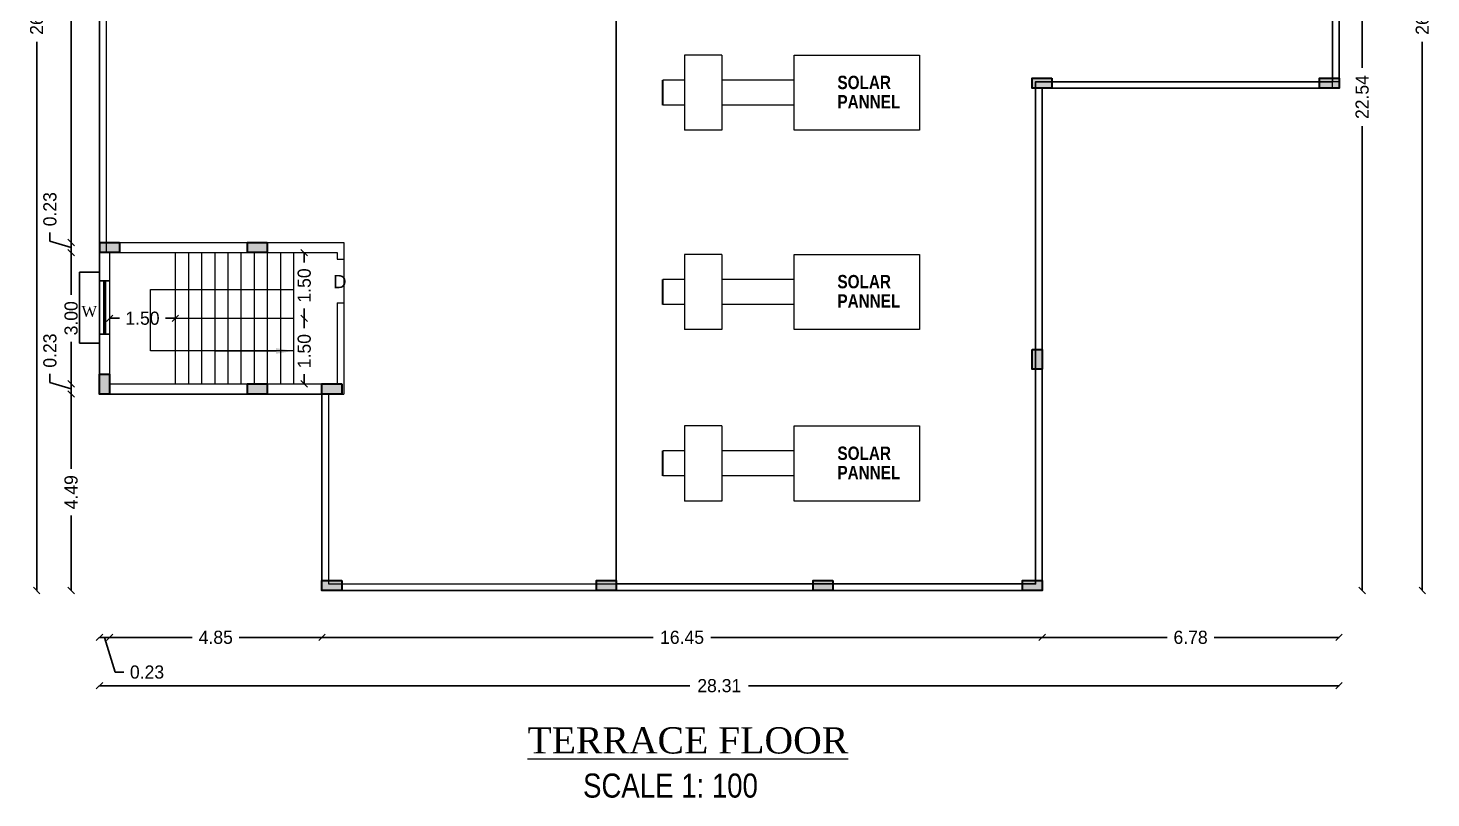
# Model space of a CAD drawing. Header units: metres. Extents: x -1560950 to -1560825, y 42726 to 42863.
# Drawn here: x -1560881.34 to -1560849.3, y 42785.09 to 42802.68 of the extents above; entities that cross this region are included whole.
import ezdxf
from ezdxf import colors
from ezdxf.entities.mleader import LeaderData, LeaderLine
from ezdxf.math import Vec2, Vec3

# ---------------------------------------------------------------- set-up
doc = ezdxf.new("R2010")
doc.units = ezdxf.units.M
doc.header["$LTSCALE"] = 750
doc.header["$MEASUREMENT"] = 0
doc.header["$PDMODE"] = 35
doc.header["$PDSIZE"] = 50
doc.linetypes.add('DASHED', pattern=[0.75, 0.5, -0.25])
doc.layers.get('0').update_dxf_attribs({"lineweight": 5})
doc.layers.get('Defpoints').update_dxf_attribs({"lineweight": 0})
doc.layers.add('BLK_1_FLR_4_ROOF_AREA', color=5, linetype='Continuous')
doc.layers.add('SOLAR_PANEL', color=3, linetype='Continuous')
doc.layers.add('wall', color=7, linetype='Continuous', lineweight=30)
doc.styles.add('2', font='swisscb.ttf', dxfattribs={"height": 1.1})
doc.styles.add('MSV', font='swissck.ttf', dxfattribs={"height": 0.3})
doc.styles.get("Standard").update_dxf_attribs({"font": 'arial.ttf'})
doc.styles.add('sunahari', font='framd.ttf', dxfattribs={"height": 0.3})
doc.dimstyles.new('CIVIL Mt.1', dxfattribs={"dimscale": 0, "dimtxt": 0.4, "dimasz": 0.15, "dimexe": 0.18, "dimexo": 0.0625, "dimgap": 0.1, "dimtad": 0, "dimzin": 0, "dimdsep": 46, "dimtxsty": 'sunahari', "dimblk": 'OBLIQUE', "dimcen": 0.09, "dimse1": 1, "dimse2": 1, "dimclrd": 253, "dimclrt": 4, "dimadec": 0, "dimazin": 0, "dimtfac": 1, "dimtofl": 0, "dimtmove": 1, "dimatfit": 3, "dimfxl": 0, "dimfrac": 2, "dimtolj": 1, "dimtzin": 0, "dimarcsym": 0})

# ---------------------------------------------------------------- blocks, each defined once
blk = doc.blocks.new('A$C1C442E2B')
at = {"ltscale": 0.25}
h = blk.add_hatch(color=43, dxfattribs=at)
h.dxf.hatch_style = 1
h.paths.add_polyline_path([(0.23, 0.45), (0, 0.45), (0, 0), (0.23, 0)])
at = {"layer": 'wall', "color": 240, "ltscale": 0.25}
blk.add_lwpolyline([(0, 0.45), (0.23, 0.45), (0.23, 0), (0, 0)], close=True, dxfattribs=at)
blk = doc.blocks.new('_Oblique')
at = {"color": 0, "linetype": 'ByBlock', "lineweight": -2}
blk.add_line((-0.5, -0.5), (0.5, 0.5), dxfattribs=at)
blk = doc.blocks.new('*D1114')
at = {"color": 253, "lineweight": -2, "ltscale": 0.25}
for p, q in [((-1560875.036, 42796.052), (-1560875.036, 42795.829)), ((-1560875.036, 42794.552), (-1560875.036, 42794.775))]:
    blk.add_line(p, q, dxfattribs=at)
at = {"layer": 'Defpoints', "color": 0, "ltscale": 0.25}
for p in [(-1560875.281, 42796.052), (-1560875.036, 42796.052), (-1560875.281, 42794.552)]:
    blk.add_point(p, dxfattribs=at)
at = {"color": 253, "lineweight": -2, "ltscale": 0.25, "xscale": 0.15, "yscale": 0.15, "zscale": 0.15}
for p, rotation in [((-1560875.036, 42796.052), 90), ((-1560875.036, 42794.552), 270)]:
    blk.add_blockref('_Oblique', p, dxfattribs=dict(at, rotation=rotation))
at = {"color": 4, "ltscale": 0.25, "insert": (-1560875.036, 42795.302), "char_height": 0.3, "attachment_point": 5, "rotation": 90, "style": 'sunahari'}
blk.add_mtext('\\A1;1.50', dxfattribs=at)
blk = doc.blocks.new('*D1115')
at = {"color": 253, "lineweight": -2, "ltscale": 0.25}
for p, q in [((-1560875.036, 42797.552), (-1560875.036, 42797.329)), ((-1560875.036, 42796.052), (-1560875.036, 42796.275))]:
    blk.add_line(p, q, dxfattribs=at)
at = {"layer": 'Defpoints', "color": 0, "ltscale": 0.25}
for p in [(-1560875.281, 42797.552), (-1560875.036, 42797.552), (-1560875.281, 42796.052)]:
    blk.add_point(p, dxfattribs=at)
at = {"color": 253, "lineweight": -2, "ltscale": 0.25, "xscale": 0.15, "yscale": 0.15, "zscale": 0.15}
for p, rotation in [((-1560875.036, 42797.552), 90), ((-1560875.036, 42796.052), 270)]:
    blk.add_blockref('_Oblique', p, dxfattribs=dict(at, rotation=rotation))
at = {"color": 4, "ltscale": 0.25, "insert": (-1560875.036, 42796.802), "char_height": 0.3, "attachment_point": 5, "rotation": 90, "style": 'sunahari'}
blk.add_mtext('\\A1;1.50', dxfattribs=at)
blk = doc.blocks.new('*D1116')
at = {"color": 253, "lineweight": -2, "ltscale": 0.25}
for p, q in [((-1560879.481, 42796.052), (-1560879.258, 42796.052)), ((-1560877.981, 42796.052), (-1560878.205, 42796.052))]:
    blk.add_line(p, q, dxfattribs=at)
at = {"layer": 'Defpoints', "color": 0, "ltscale": 0.25}
for p in [(-1560879.481, 42796.052), (-1560879.481, 42796.052), (-1560877.981, 42796.052)]:
    blk.add_point(p, dxfattribs=at)
at = {"color": 253, "lineweight": -2, "ltscale": 0.25, "xscale": 0.15, "yscale": 0.15, "zscale": 0.15, "rotation": 180}
blk.add_blockref('_Oblique', (-1560879.481, 42796.052), dxfattribs=at)
at = {"color": 253, "lineweight": -2, "ltscale": 0.25, "xscale": 0.15, "yscale": 0.15, "zscale": 0.15}
blk.add_blockref('_Oblique', (-1560877.981, 42796.052), dxfattribs=at)
at = {"color": 4, "ltscale": 0.25, "insert": (-1560878.731, 42796.052), "char_height": 0.3, "attachment_point": 5, "style": 'sunahari'}
blk.add_mtext('\\A1;1.50', dxfattribs=at)
blk = doc.blocks.new('*D1189')
at = {"color": 253, "lineweight": -2, "ltscale": 0.25}
for p, q in [((-1560880.844, 42794.582), (-1560880.844, 42794.782)), ((-1560880.36, 42794.437), (-1560880.844, 42794.582)), ((-1560880.36, 42794.322), (-1560880.36, 42794.552))]:
    blk.add_line(p, q, dxfattribs=at)
at = {"layer": 'Defpoints', "color": 0, "ltscale": 0.25}
for p in [(-1560880.36, 42794.552), (-1560879.481, 42794.552), (-1560879.711, 42794.322)]:
    blk.add_point(p, dxfattribs=at)
at = {"color": 253, "lineweight": -2, "ltscale": 0.25, "xscale": 0.15, "yscale": 0.15, "zscale": 0.15}
for p, rotation in [((-1560880.36, 42794.552), 90), ((-1560880.36, 42794.322), 270)]:
    blk.add_blockref('_Oblique', p, dxfattribs=dict(at, rotation=rotation))
at = {"color": 4, "ltscale": 0.25, "insert": (-1560880.844, 42795.314), "char_height": 0.3, "attachment_point": 5, "rotation": 90, "style": 'sunahari'}
blk.add_mtext('\\A1;0.23', dxfattribs=at)
blk = doc.blocks.new('*D1190')
at = {"color": 253, "lineweight": -2, "ltscale": 0.25}
for p, q in [((-1560880.36, 42797.552), (-1560880.36, 42796.588)), ((-1560880.36, 42794.552), (-1560880.36, 42795.515))]:
    blk.add_line(p, q, dxfattribs=at)
at = {"layer": 'Defpoints', "color": 0, "ltscale": 0.25}
for p in [(-1560880.36, 42797.552), (-1560879.481, 42797.552), (-1560879.481, 42794.552)]:
    blk.add_point(p, dxfattribs=at)
at = {"color": 253, "lineweight": -2, "ltscale": 0.25, "xscale": 0.15, "yscale": 0.15, "zscale": 0.15}
for p, rotation in [((-1560880.36, 42797.552), 90), ((-1560880.36, 42794.552), 270)]:
    blk.add_blockref('_Oblique', p, dxfattribs=dict(at, rotation=rotation))
at = {"color": 4, "ltscale": 0.25, "insert": (-1560880.36, 42796.052), "char_height": 0.3, "attachment_point": 5, "rotation": 90, "style": 'sunahari'}
blk.add_mtext('\\A1;3.00', dxfattribs=at)
blk = doc.blocks.new('*D1191')
at = {"color": 253, "lineweight": -2, "ltscale": 0.25}
for p, q in [((-1560880.844, 42797.812), (-1560880.844, 42798.012)), ((-1560880.36, 42797.667), (-1560880.844, 42797.812)), ((-1560880.36, 42797.552), (-1560880.36, 42797.782))]:
    blk.add_line(p, q, dxfattribs=at)
at = {"layer": 'Defpoints', "color": 0, "ltscale": 0.25}
for p in [(-1560880.36, 42797.782), (-1560879.481, 42797.782), (-1560879.481, 42797.552)]:
    blk.add_point(p, dxfattribs=at)
at = {"color": 253, "lineweight": -2, "ltscale": 0.25, "xscale": 0.15, "yscale": 0.15, "zscale": 0.15}
for p, rotation in [((-1560880.36, 42797.782), 90), ((-1560880.36, 42797.552), 270)]:
    blk.add_blockref('_Oblique', p, dxfattribs=dict(at, rotation=rotation))
at = {"color": 4, "ltscale": 0.25, "insert": (-1560880.844, 42798.544), "char_height": 0.3, "attachment_point": 5, "rotation": 90, "style": 'sunahari'}
blk.add_mtext('\\A1;0.23', dxfattribs=at)
blk = doc.blocks.new('*D1192')
at = {"color": 253, "lineweight": -2, "ltscale": 0.25}
for p, q in [((-1560880.36, 42812.764), (-1560880.36, 42805.933)), ((-1560880.36, 42797.782), (-1560880.36, 42804.612))]:
    blk.add_line(p, q, dxfattribs=at)
at = {"layer": 'Defpoints', "color": 0, "ltscale": 0.25}
for p in [(-1560880.36, 42812.764), (-1560879.481, 42812.764), (-1560879.481, 42797.782)]:
    blk.add_point(p, dxfattribs=at)
at = {"color": 253, "lineweight": -2, "ltscale": 0.25, "xscale": 0.15, "yscale": 0.15, "zscale": 0.15}
for p, rotation in [((-1560880.36, 42812.764), 90), ((-1560880.36, 42797.782), 270)]:
    blk.add_blockref('_Oblique', p, dxfattribs=dict(at, rotation=rotation))
at = {"color": 4, "ltscale": 0.25, "insert": (-1560880.36, 42805.273), "char_height": 0.3, "attachment_point": 5, "rotation": 90, "style": 'sunahari'}
blk.add_mtext('\\A1;14.98', dxfattribs=at)
blk = doc.blocks.new('*D1196')
at = {"color": 253, "lineweight": -2, "ltscale": 0.25}
for p, q in [((-1560881.147, 42816.224), (-1560881.147, 42803.693)), ((-1560881.147, 42789.835), (-1560881.147, 42802.366))]:
    blk.add_line(p, q, dxfattribs=at)
at = {"layer": 'Defpoints', "color": 0, "ltscale": 0.25}
for p in [(-1560881.147, 42816.224), (-1560879.417, 42816.224), (-1560874.632, 42789.835)]:
    blk.add_point(p, dxfattribs=at)
at = {"color": 253, "lineweight": -2, "ltscale": 0.25, "xscale": 0.15, "yscale": 0.15, "zscale": 0.15}
for p, rotation in [((-1560881.147, 42816.224), 90), ((-1560881.147, 42789.835), 270)]:
    blk.add_blockref('_Oblique', p, dxfattribs=dict(at, rotation=rotation))
at = {"color": 4, "ltscale": 0.25, "insert": (-1560881.147, 42803.03), "char_height": 0.3, "attachment_point": 5, "rotation": 90, "style": 'sunahari'}
blk.add_mtext('\\A1;26.39', dxfattribs=at)
blk = doc.blocks.new('*D1203')
at = {"color": 253, "lineweight": -2, "ltscale": 0.25}
for p, q in [((-1560850.875, 42812.377), (-1560850.875, 42801.771)), ((-1560850.875, 42789.835), (-1560850.875, 42800.441))]:
    blk.add_line(p, q, dxfattribs=at)
at = {"layer": 'Defpoints', "color": 0, "ltscale": 0.25}
for p in [(-1560858.276, 42812.377), (-1560850.875, 42812.377), (-1560857.897, 42789.835)]:
    blk.add_point(p, dxfattribs=at)
at = {"color": 253, "lineweight": -2, "ltscale": 0.25, "xscale": 0.15, "yscale": 0.15, "zscale": 0.15}
for p, rotation in [((-1560850.875, 42812.377), 90), ((-1560850.875, 42789.835), 270)]:
    blk.add_blockref('_Oblique', p, dxfattribs=dict(at, rotation=rotation))
at = {"color": 4, "ltscale": 0.25, "insert": (-1560850.875, 42801.106), "char_height": 0.3, "attachment_point": 5, "rotation": 90, "style": 'sunahari'}
blk.add_mtext('\\A1;22.54', dxfattribs=at)
blk = doc.blocks.new('A$C3583249E')
at = {"color": 0, "ltscale": 0.25}
for p, q in [((2.697, 3.43), (0.982, 3.43)), ((0.982, 3.43), (0.982, 0, 48960)), ((2.697, 3.43), (2.697, 0)), ((0.982, 2.286), (0, 2.286)), ((0.982, 1.143), (0, 1.143)), ((2.697, 0), (0.982, 0))]:
    blk.add_line(p, q, dxfattribs=at)
at = {"color": 0, "lineweight": 20}
for p, q in [((6.003, 2.286), (2.697, 2.286)), ((6.003, 1.143), (2.697, 1.143))]:
    blk.add_line(p, q, dxfattribs=at)
blk.add_lwpolyline([(6.003, 3.43), (11.719, 3.43), (11.719, 0), (6.003, 0), (6.003, 3.43)], dxfattribs=at)
at = {"layer": 'wall', "color": 0, "ltscale": 0.25}
blk.add_line((0, 1.143), (0, 2.286), dxfattribs=at)
at = {"color": 0, "lineweight": 20, "style": '2'}
for s, p in [('SOLAR ', (7.973, 1.878)), ('PANNEL ', (7.973, 0.995))]:
    blk.add_text(s, height=0.6098, dxfattribs=at).set_placement(p)
blk = doc.blocks.new('*D1245')
at = {"color": 253, "lineweight": -2, "ltscale": 0.25}
for p, q in [((-1560880.36, 42794.322), (-1560880.36, 42792.612)), ((-1560880.36, 42789.835), (-1560880.36, 42791.545))]:
    blk.add_line(p, q, dxfattribs=at)
at = {"layer": 'Defpoints', "color": 0, "ltscale": 0.25}
for p in [(-1560880.36, 42794.322), (-1560874.939, 42794.322), (-1560874.939, 42789.835)]:
    blk.add_point(p, dxfattribs=at)
at = {"color": 253, "lineweight": -2, "ltscale": 0.25, "xscale": 0.15, "yscale": 0.15, "zscale": 0.15}
for p, rotation in [((-1560880.36, 42794.322), 90), ((-1560880.36, 42789.835), 270)]:
    blk.add_blockref('_Oblique', p, dxfattribs=dict(at, rotation=rotation))
at = {"color": 4, "ltscale": 0.25, "insert": (-1560880.36, 42792.078), "char_height": 0.3, "attachment_point": 5, "rotation": 90, "style": 'sunahari'}
blk.add_mtext('\\A1;4.49', dxfattribs=at)
blk = doc.blocks.new('*D1246')
at = {"color": 253, "lineweight": -2, "ltscale": 0.25}
for p, q in [((-1560879.711, 42788.762), (-1560879.481, 42788.762)), ((-1560879.596, 42788.762), (-1560879.358, 42787.968)), ((-1560879.358, 42787.968), (-1560879.158, 42787.968))]:
    blk.add_line(p, q, dxfattribs=at)
at = {"layer": 'Defpoints', "color": 0, "ltscale": 0.25}
for p in [(-1560879.481, 42794.552), (-1560879.711, 42794.322), (-1560879.481, 42788.762)]:
    blk.add_point(p, dxfattribs=at)
at = {"color": 253, "lineweight": -2, "ltscale": 0.25, "xscale": 0.15, "yscale": 0.15, "zscale": 0.15, "rotation": 180}
blk.add_blockref('_Oblique', (-1560879.711, 42788.762), dxfattribs=at)
at = {"color": 253, "lineweight": -2, "ltscale": 0.25, "xscale": 0.15, "yscale": 0.15, "zscale": 0.15}
blk.add_blockref('_Oblique', (-1560879.481, 42788.762), dxfattribs=at)
at = {"color": 4, "ltscale": 0.25, "insert": (-1560878.627, 42787.968), "char_height": 0.3, "attachment_point": 5, "style": 'sunahari'}
blk.add_mtext('\\A1;0.23', dxfattribs=at)
blk = doc.blocks.new('*D1247')
at = {"color": 253, "lineweight": -2, "ltscale": 0.25}
for p, q in [((-1560879.481, 42788.762), (-1560877.593, 42788.762)), ((-1560874.632, 42788.762), (-1560876.52, 42788.762))]:
    blk.add_line(p, q, dxfattribs=at)
at = {"layer": 'Defpoints', "color": 0, "ltscale": 0.25}
for p in [(-1560879.481, 42794.552), (-1560874.632, 42789.835), (-1560874.632, 42788.762)]:
    blk.add_point(p, dxfattribs=at)
at = {"color": 253, "lineweight": -2, "ltscale": 0.25, "xscale": 0.15, "yscale": 0.15, "zscale": 0.15, "rotation": 180}
blk.add_blockref('_Oblique', (-1560879.481, 42788.762), dxfattribs=at)
at = {"color": 253, "lineweight": -2, "ltscale": 0.25, "xscale": 0.15, "yscale": 0.15, "zscale": 0.15}
blk.add_blockref('_Oblique', (-1560874.632, 42788.762), dxfattribs=at)
at = {"color": 4, "ltscale": 0.25, "insert": (-1560877.057, 42788.762), "char_height": 0.3, "attachment_point": 5, "style": 'sunahari'}
blk.add_mtext('\\A1;4.85', dxfattribs=at)
blk = doc.blocks.new('*D1248')
at = {"color": 253, "lineweight": -2, "ltscale": 0.25}
for p, q in [((-1560874.632, 42788.762), (-1560867.069, 42788.762)), ((-1560858.184, 42788.762), (-1560865.747, 42788.762))]:
    blk.add_line(p, q, dxfattribs=at)
at = {"layer": 'Defpoints', "color": 0, "ltscale": 0.25}
for p in [(-1560874.632, 42789.835), (-1560858.184, 42789.835), (-1560858.184, 42788.762)]:
    blk.add_point(p, dxfattribs=at)
at = {"color": 253, "lineweight": -2, "ltscale": 0.25, "xscale": 0.15, "yscale": 0.15, "zscale": 0.15, "rotation": 180}
blk.add_blockref('_Oblique', (-1560874.632, 42788.762), dxfattribs=at)
at = {"color": 253, "lineweight": -2, "ltscale": 0.25, "xscale": 0.15, "yscale": 0.15, "zscale": 0.15}
blk.add_blockref('_Oblique', (-1560858.184, 42788.762), dxfattribs=at)
at = {"color": 4, "ltscale": 0.25, "insert": (-1560866.408, 42788.762), "char_height": 0.3, "attachment_point": 5, "style": 'sunahari'}
blk.add_mtext('\\A1;16.45', dxfattribs=at)
blk = doc.blocks.new('*D1249')
at = {"color": 253, "lineweight": -2, "ltscale": 0.25}
for p, q in [((-1560858.184, 42788.762), (-1560855.329, 42788.762)), ((-1560851.404, 42788.762), (-1560854.259, 42788.762))]:
    blk.add_line(p, q, dxfattribs=at)
at = {"layer": 'Defpoints', "color": 0, "ltscale": 0.25}
for p in [(-1560851.404, 42801.308), (-1560858.184, 42789.835), (-1560851.404, 42788.762)]:
    blk.add_point(p, dxfattribs=at)
at = {"color": 253, "lineweight": -2, "ltscale": 0.25, "xscale": 0.15, "yscale": 0.15, "zscale": 0.15, "rotation": 180}
blk.add_blockref('_Oblique', (-1560858.184, 42788.762), dxfattribs=at)
at = {"color": 253, "lineweight": -2, "ltscale": 0.25, "xscale": 0.15, "yscale": 0.15, "zscale": 0.15}
blk.add_blockref('_Oblique', (-1560851.404, 42788.762), dxfattribs=at)
at = {"color": 4, "ltscale": 0.25, "insert": (-1560854.794, 42788.762), "char_height": 0.3, "attachment_point": 5, "style": 'sunahari'}
blk.add_mtext('\\A1;6.78', dxfattribs=at)
blk = doc.blocks.new('*D1250')
at = {"color": 253, "lineweight": -2, "ltscale": 0.25}
for p, q in [((-1560879.711, 42787.658), (-1560866.228, 42787.658)), ((-1560851.404, 42787.658), (-1560864.887, 42787.658))]:
    blk.add_line(p, q, dxfattribs=at)
at = {"layer": 'Defpoints', "color": 0, "ltscale": 0.25}
for p in [(-1560851.404, 42802.551), (-1560879.711, 42794.983), (-1560851.404, 42787.658)]:
    blk.add_point(p, dxfattribs=at)
at = {"color": 253, "lineweight": -2, "ltscale": 0.25, "xscale": 0.15, "yscale": 0.15, "zscale": 0.15, "rotation": 180}
blk.add_blockref('_Oblique', (-1560879.711, 42787.658), dxfattribs=at)
at = {"color": 253, "lineweight": -2, "ltscale": 0.25, "xscale": 0.15, "yscale": 0.15, "zscale": 0.15}
blk.add_blockref('_Oblique', (-1560851.404, 42787.658), dxfattribs=at)
at = {"color": 4, "ltscale": 0.25, "insert": (-1560865.558, 42787.658), "char_height": 0.3, "attachment_point": 5, "style": 'sunahari'}
blk.add_mtext('\\A1;28.31', dxfattribs=at)
blk = doc.blocks.new('*D1251')
at = {"color": 253, "lineweight": -2, "ltscale": 0.25}
for p, q in [((-1560849.502, 42816.224), (-1560849.502, 42803.693)), ((-1560849.502, 42789.835), (-1560849.502, 42802.366))]:
    blk.add_line(p, q, dxfattribs=at)
at = {"layer": 'Defpoints', "color": 0, "ltscale": 0.25}
for p in [(-1560863.171, 42816.224), (-1560849.502, 42816.224), (-1560858.754, 42789.835)]:
    blk.add_point(p, dxfattribs=at)
at = {"color": 253, "lineweight": -2, "ltscale": 0.25, "xscale": 0.15, "yscale": 0.15, "zscale": 0.15}
for p, rotation in [((-1560849.502, 42816.224), 90), ((-1560849.502, 42789.835), 270)]:
    blk.add_blockref('_Oblique', p, dxfattribs=dict(at, rotation=rotation))
at = {"color": 4, "ltscale": 0.25, "insert": (-1560849.502, 42803.03), "char_height": 0.3, "attachment_point": 5, "rotation": 90, "style": 'sunahari'}
blk.add_mtext('\\A1;26.39', dxfattribs=at)

msp = doc.modelspace()

# ---------------------------------------------------------------- linework, layer by layer
at = {"color": 0, "ltscale": 0.25}
for p, q in [((-1560879.56146, 42812.76405), (-1560879.56146, 42797.55177)), ((-1560879.71146, 42812.37727), (-1560879.71146, 42794.32177)), ((-1560851.55366, 42801.3081), (-1560851.55366, 42812.37727)), ((-1560851.40366, 42801.3081), (-1560851.40366, 42812.37727)), ((-1560858.33415, 42794.32177), (-1560858.33415, 42801.3081)), ((-1560858.18415, 42801.4581), (-1560851.40366, 42801.4581)), ((-1560858.18415, 42794.32177), (-1560858.18415, 42801.3081)), ((-1560858.18415, 42801.3081), (-1560851.40366, 42801.3081)), ((-1560879.48146, 42797.78177), (-1560874.13146, 42797.78177)), ((-1560875.88146, 42797.78177), (-1560875.88146, 42794.32177)), ((-1560874.13146, 42797.78177), (-1560874.13146, 42794.32177)), ((-1560879.48146, 42797.55177), (-1560879.48146, 42794.55177)), ((-1560879.48146, 42797.55177), (-1560874.28146, 42797.55177)), ((-1560877.98146, 42797.55177), (-1560877.98146, 42794.55177)), ((-1560877.68146, 42797.55177), (-1560877.68146, 42794.55177)), ((-1560877.38146, 42797.55177), (-1560877.38146, 42794.55177)), ((-1560877.08146, 42797.55177), (-1560877.08146, 42794.55177)), ((-1560876.78146, 42797.55177), (-1560876.78146, 42794.55177)), ((-1560876.48146, 42797.55177), (-1560876.48146, 42794.55177)), ((-1560876.18146, 42797.55177), (-1560876.18146, 42794.55177)), ((-1560875.58146, 42797.55177), (-1560875.58146, 42794.55177)), ((-1560875.28146, 42797.55177), (-1560875.28146, 42794.55177)), ((-1560874.28146, 42797.55177), (-1560874.28146, 42797.40177)), ((-1560874.28146, 42797.40177), (-1560874.13146, 42797.40177)), ((-1560874.28146, 42796.40177), (-1560874.28146, 42794.55177)), ((-1560874.28146, 42796.40177), (-1560874.13146, 42796.40177)), ((-1560877.98146, 42796.05177), (-1560875.28146, 42796.05177)), ((-1560879.48146, 42794.55177), (-1560875.88146, 42794.55177)), ((-1560879.48146, 42794.55177), (-1560874.28146, 42794.55177)), ((-1560879.71146, 42794.32177), (-1560874.63156, 42794.32177)), ((-1560874.18156, 42794.32177), (-1560874.13146, 42794.32177))]:
    msp.add_line(p, q, dxfattribs=at)
at = {"color": 0, "linetype": 'DASHED', "ltscale": 3}
msp.add_line((-1560867.91415, 42790.06499), (-1560867.91415, 42812.22727), dxfattribs=at)
at = {"color": 0, "lineweight": -3}
for p, q in [((-1560879.71146, 42797.10686), (-1560880.17146, 42797.10686)), ((-1560880.17146, 42797.10686), (-1560880.17146, 42795.48686)), ((-1560879.48146, 42796.90686), (-1560879.71146, 42796.90686)), ((-1560879.61646, 42795.68686), (-1560879.61646, 42796.90686)), ((-1560879.57646, 42795.68686), (-1560879.57646, 42796.90686)), ((-1560879.71146, 42795.48686), (-1560880.17146, 42795.48686)), ((-1560879.48146, 42795.68686), (-1560879.71146, 42795.68686))]:
    msp.add_line(p, q, dxfattribs=at)
at = {"color": 0, "ltscale": 0.25}
for points in [[(-1560875.28146, 42795.30577), (-1560878.54952, 42795.30577), (-1560878.54952, 42796.71305), (-1560875.28146, 42796.71305)], [(-1560874.63156, 42794.32177), (-1560874.63156, 42789.83499), (-1560858.18415, 42789.83499), (-1560858.18415, 42794.32177)], [(-1560874.48156, 42794.32177), (-1560874.48156, 42789.98499), (-1560858.33415, 42789.98499), (-1560858.33415, 42794.32177)]]:
    msp.add_lwpolyline(points, dxfattribs=at)
at = {"layer": 'BLK_1_FLR_4_ROOF_AREA', "color": 54}
msp.add_lwpolyline([(-1560851.40366, 42812.37727), (-1560858.18415, 42812.37727), (-1560862.32148, 42812.37727), (-1560862.32148, 42816.22405), (-1560879.71146, 42816.22405), (-1560879.71146, 42812.37727), (-1560879.71146, 42794.32177), (-1560874.63156, 42794.32177), (-1560874.63156, 42789.83499), (-1560858.18415, 42789.83499), (-1560858.18415, 42794.32177), (-1560858.18415, 42801.3081), (-1560851.40366, 42801.3081)], close=True, dxfattribs=at)
at = {"layer": 'SOLAR_PANEL', "color": 3}
msp.add_lwpolyline([(-1560867.91415, 42789.98499), (-1560858.3346, 42789.98499), (-1560858.3346, 42801.45774), (-1560851.55366, 42801.45774), (-1560851.55366, 42812.22691), (-1560867.91415, 42812.22691), (-1560867.91415, 42794.47141)], close=True, dxfattribs=at)

# ---------------------------------------------------------------- block references
at = {"color": 0, "ltscale": 0.25, "xscale": 0.5, "yscale": 0.5, "zscale": 0.5}
for p in [(-1560866.84574, 42800.34904), (-1560866.84574, 42795.79771), (-1560866.84574, 42791.87744)]:
    msp.add_blockref('A$C3583249E', p, dxfattribs=at)
at = {"color": 0, "ltscale": 0.25, "rotation": 270}
for p in [(-1560858.41415, 42801.5381), (-1560851.85366, 42801.5381), (-1560879.70646, 42797.78177), (-1560876.33146, 42797.78177), (-1560876.33146, 42794.55177), (-1560874.63156, 42794.55177), (-1560874.63156, 42790.06499), (-1560868.36415, 42790.06499), (-1560863.41415, 42790.06499), (-1560858.63415, 42790.06499)]:
    msp.add_blockref('A$C1C442E2B', p, dxfattribs=at)
at = {"color": 0, "ltscale": 0.25}
for p in [(-1560858.41415, 42794.89046), (-1560879.71146, 42794.32177)]:
    msp.add_blockref('A$C1C442E2B', p, dxfattribs=at)

# ---------------------------------------------------------------- texts
at = {"color": 0}
msp.add_text('D', height=0.3, rotation=360, dxfattribs=at).set_placement((-1560874.37485, 42796.74003))
at = {"color": 0, "style": 'MSV'}
msp.add_text('SCALE 1: 100', height=0.55, dxfattribs=at).set_placement((-1560868.66847, 42785.10131))
at = {"color": 0, "lineweight": -3, "insert": (-1560879.76755, 42796.33401), "char_height": 0.25, "attachment_point": 3, "style": '2'}
msp.add_mtext_dynamic_manual_height_columns('{\\fTimes New Roman|b0|i0|c0|p18;W}', width=0.804374, gutter_width=1.75, heights=[0], dxfattribs=at)
at = {"color": 0, "insert": (-1560869.93801, 42786.70906), "char_height": 0.6, "attachment_point": 1, "style": 'MSV'}
msp.add_mtext_dynamic_manual_height_columns('{\\fTimes New Roman|b0|i0|c0|p18;\\LTERRACE FLOOR}', width=607.9339553, gutter_width=12.5, heights=[0], dxfattribs=at)

# ---------------------------------------------------------------- dimensions: what is measured, and where the dimension line sits
at = {"color": 0, "ltscale": 0.25}
for base, p1, p2, angle, picture, middle in [((-1560881.14719, 42816.22405), (-1560874.63156, 42789.83499), (-1560879.41729, 42816.22405), 270, '*D1196', (-1560881.14719, 42803.02952)), ((-1560849.50169, 42816.22405), (-1560858.75406, 42789.83499), (-1560863.17103, 42816.22405), 90, '*D1251', (-1560849.50169, 42803.02952)), ((-1560880.35977, 42812.76405), (-1560879.48146, 42797.78177), (-1560879.48146, 42812.76405), 270, '*D1192', (-1560880.35977, 42805.27291)), ((-1560850.87472, 42812.37727), (-1560857.89734, 42789.83499), (-1560858.27625, 42812.37727), 270, '*D1203', (-1560850.87472, 42801.10613)), ((-1560880.35977, 42797.78177), (-1560879.48146, 42797.55177), (-1560879.48146, 42797.78177), 270, '*D1191', (-1560880.84439, 42798.11215)), ((-1560880.35977, 42797.55177), (-1560879.48146, 42794.55177), (-1560879.48146, 42797.55177), 270, '*D1190', (-1560880.35977, 42796.05177)), ((-1560875.03602, 42797.55177), (-1560875.28146, 42796.05177), (-1560875.28146, 42797.55177), 90, '*D1115', (-1560875.03602, 42796.80177)), ((-1560875.03602, 42796.05177), (-1560875.28146, 42794.55177), (-1560875.28146, 42796.05177), 90, '*D1114', (-1560875.03602, 42795.30177)), ((-1560880.35977, 42794.55177), (-1560879.71146, 42794.32177), (-1560879.48146, 42794.55177), 270, '*D1189', (-1560880.84439, 42794.88215)), ((-1560880.35977, 42794.32177), (-1560874.93861, 42789.83499), (-1560874.93861, 42794.32177), 270, '*D1245', (-1560880.35977, 42792.07838))]:
    dim = msp.add_linear_dim(base=base, p1=p1, p2=p2, angle=angle, dimstyle='CIVIL Mt.1', override={"dimscale": 1}, dxfattribs=at)
    dim.commit()
    dim.dimension.update_dxf_attribs({"geometry": picture, "text_midpoint": middle})
for base, p1, p2, picture, middle in [((-1560851.40366, 42787.65843), (-1560879.71146, 42794.98285), (-1560851.40366, 42802.55148), '*D1250', (-1560865.55756, 42787.65843)), ((-1560851.40366, 42788.76227), (-1560858.18415, 42789.83499), (-1560851.40366, 42801.3081), '*D1249', (-1560854.79391, 42788.76227)), ((-1560879.48146, 42796.05177), (-1560877.98146, 42796.05177), (-1560879.48146, 42796.05177), '*D1116', (-1560878.73146, 42796.05177)), ((-1560879.48146, 42788.76227), (-1560879.71146, 42794.32177), (-1560879.48146, 42794.55177), '*D1246', (-1560879.0583, 42787.96843)), ((-1560874.63156, 42788.76227), (-1560879.48146, 42794.55177), (-1560874.63156, 42789.83499), '*D1247', (-1560877.05651, 42788.76227)), ((-1560858.18415, 42788.76227), (-1560874.63156, 42789.83499), (-1560858.18415, 42789.83499), '*D1248', (-1560866.40786, 42788.76227))]:
    dim = msp.add_linear_dim(base=base, p1=p1, p2=p2, dimstyle='CIVIL Mt.1', override={"dimscale": 1}, dxfattribs=at)
    dim.commit()
    dim.dimension.update_dxf_attribs({"geometry": picture, "text_midpoint": middle})

# ---------------------------------------------------------------- leaders
ml = msp.add_multileader_mtext('Standard', dxfattribs=at)
ml.set_content('', color=4)
ml.set_leader_properties(color=252)
ml.build(insert=Vec2(0, 0))
ml.multileader.update_dxf_attribs({"leader_type": 2, "text_left_attachment_type": 2, "text_right_attachment_type": 2, "dogleg_length": 0.05, "arrow_head_size": 0.4, "scale": 2})
ctx = ml.context
ctx.base_point, ctx.scale, ctx.char_height, ctx.arrow_head_size, ctx.landing_gap_size, ctx.plane_origin = Vec3(-1560877.08146, 42795.30577), 2, 0.46, 0.4, 0, Vec3(-1560875.88146, 42795.30577)
ctx.left_attachment, ctx.right_attachment, ctx.text_align_type = 2, 2, 2
notes = []
notes.append((ctx, [(0, (1, 1, 0), (-1560876.98146, 42795.30577), (-1, 0), 0.1, [(0, [(-1560875.28146, 42795.30577)], 0, [])])]))
ctx.mtext.insert, ctx.mtext.alignment, ctx.mtext.flow_direction = Vec3(-1560877.08146, 42795.53577), 3, 5
for ctx, leaders in notes:
    for number, flags, end, landing, length, lines in leaders:
        leader = LeaderData()
        leader.index, (leader.has_last_leader_line, leader.has_dogleg_vector, leader.attachment_direction) = number, flags
        leader.last_leader_point, leader.dogleg_vector, leader.dogleg_length = Vec3(end), Vec3(landing), length
        for number, points, colour, breaks in lines:
            line = LeaderLine()
            line.index, line.vertices, line.color, line.breaks = number, Vec3.list(points), colors.encode_raw_color(colour), breaks
            leader.lines.append(line)
        ctx.leaders.append(leader)

doc.saveas('drawing.dxf')
